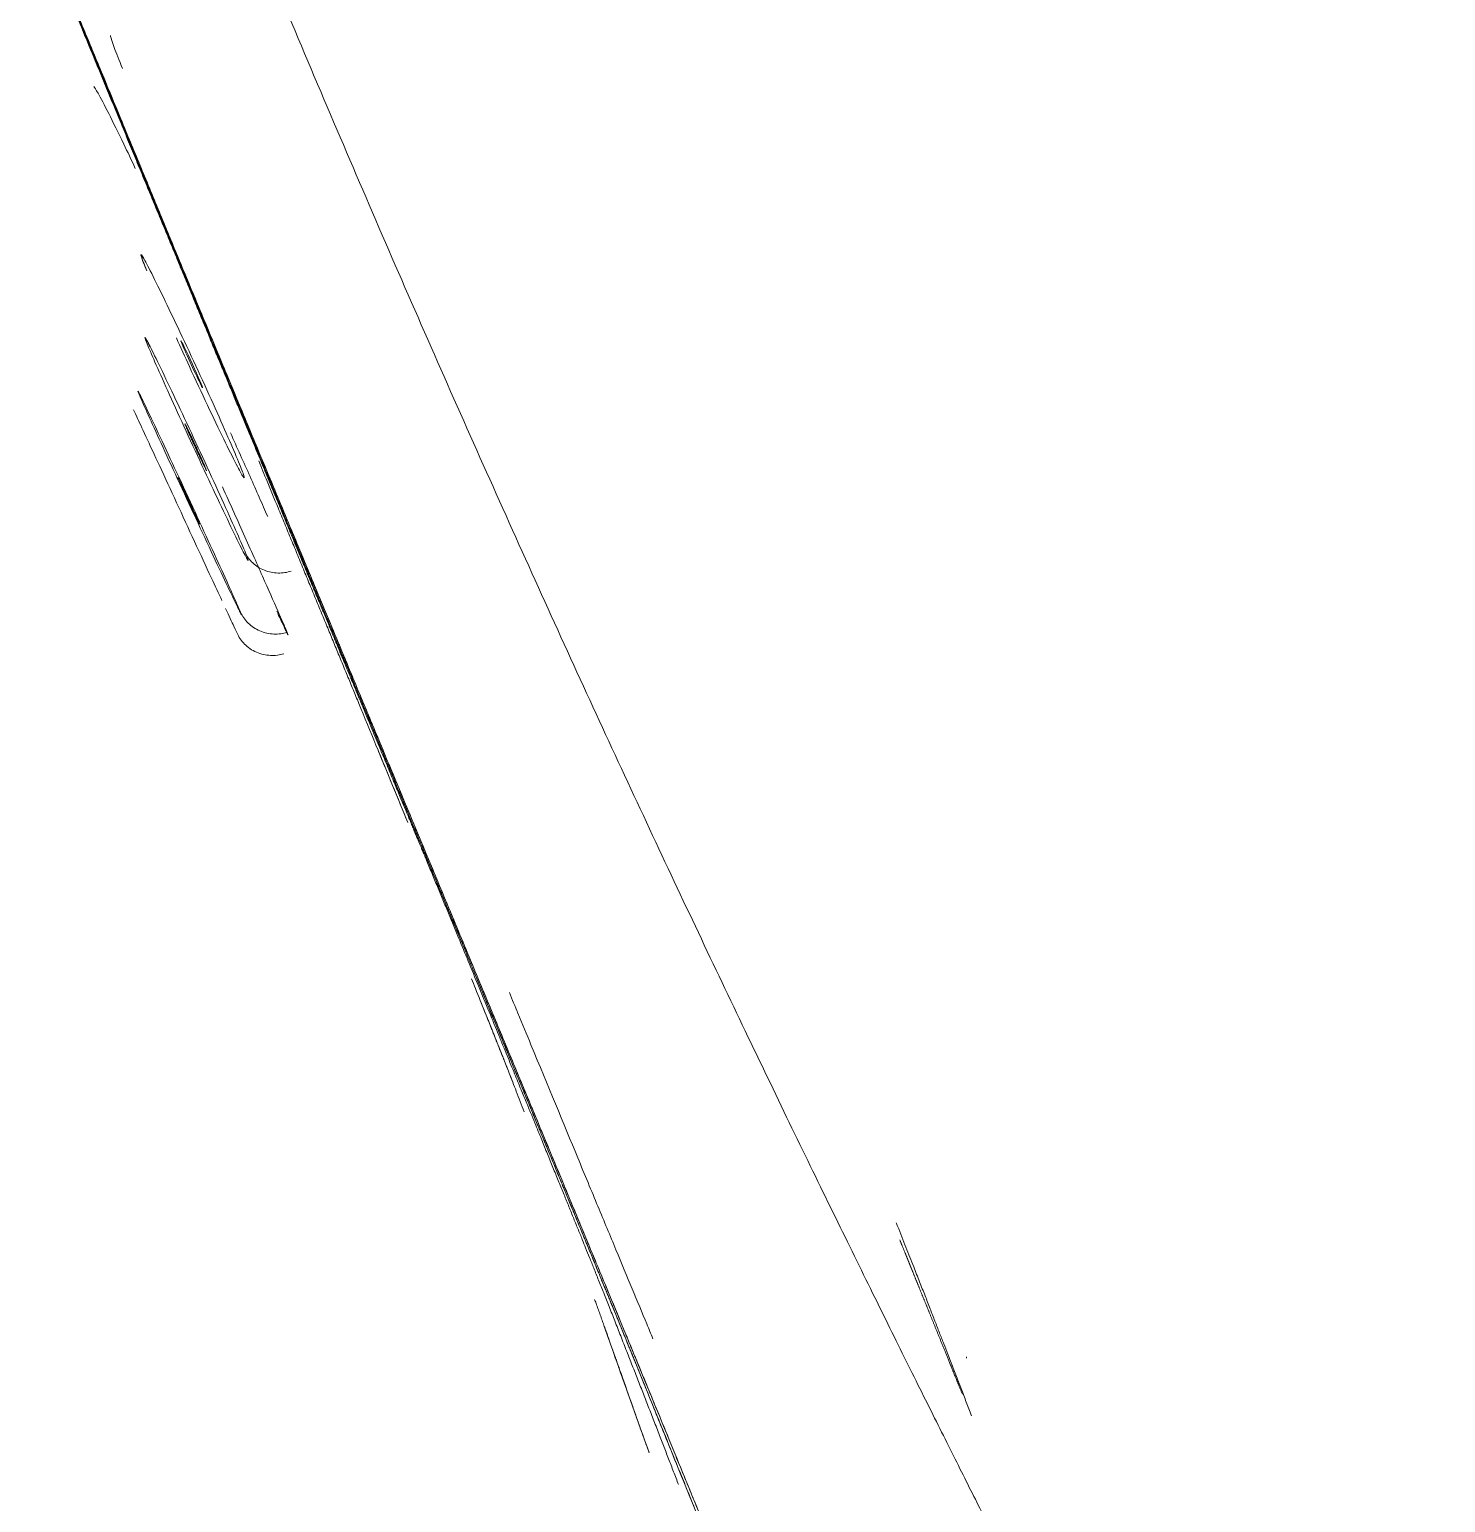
# Model space of a CAD drawing. Header units: millimetres. Extents: x 8883 to 11259, y -10160 to -6800.
# Drawn here: x 10753.53 to 10764.48, y -8430.47 to -8419.08 of the extents above; entities that cross this region are included whole.
import ezdxf

# ---------------------------------------------------------------- set-up
doc = ezdxf.new("R2010")
doc.units = ezdxf.units.MM

msp = doc.modelspace()

# ---------------------------------------------------------------- linework, layer by layer
at = {"linetype": 'Continuous', "lineweight": 18}
msp.add_line((10760.776, -8429.351), (10760.777, -8429.341), dxfattribs=at)
for start_param, end_param in [(0, 3.141593), (3.141593, 6.283185)]:
    msp.add_ellipse((10754.786, -8421.668), major_axis=(-0.084, 0.182), ratio=0.024829, start_param=start_param, end_param=end_param, dxfattribs=at)
for points, knots in [([(10772.479, -8462.471), (10772.254, -8461.109), (10771.885, -8459.071), (10771.316, -8456.374), (10770.847, -8454.367), (10770.331, -8452.378), (10769.766, -8450.414), (10769.149, -8448.482), (10768.483, -8446.591), (10767.773, -8444.751), (10767.03, -8442.976), (10766.271, -8441.28), (10765.518, -8439.685), (10764.918, -8438.459), (10764.466, -8437.554), (10764.145, -8436.916), (10763.843, -8436.321), (10763.563, -8435.771), (10763.305, -8435.267), (10762.991, -8434.654), (10762.653, -8433.995), (10762.322, -8433.35), (10762.047, -8432.813), (10761.806, -8432.34), (10761.575, -8431.887), (10761.328, -8431.402), (10761.088, -8430.927), (10760.86, -8430.473), (10760.667, -8430.089), (10760.45, -8429.654), (10760.205, -8429.162), (10759.933, -8428.609), (10759.632, -8427.996), (10759.306, -8427.323), (10758.957, -8426.596), (10758.589, -8425.822), (10758.207, -8425.007), (10757.815, -8424.16), (10757.417, -8423.286), (10757.015, -8422.391), (10756.611, -8421.479), (10756.208, -8420.554), (10755.808, -8419.62), (10755.41, -8418.677), (10755.147, -8418.044), (10755.016, -8417.726)], [0, 0, 0, 0, 0.0625, 0.09375, 0.125, 0.156251, 0.187501, 0.218751, 0.250001, 0.281251, 0.312501, 0.343751, 0.375001, 0.406251, 0.421876, 0.437501, 0.453126, 0.468752, 0.484377, 0.500002, 0.531252, 0.562502, 0.593752, 0.625002, 0.656252, 0.687502, 0.718752, 0.734377, 0.750002, 0.765628, 0.781253, 0.796878, 0.812503, 0.828128, 0.843753, 0.859378, 0.875003, 0.890628, 0.906253, 0.921878, 0.937503, 0.953128, 0.968753, 0.984378, 1, 1, 1, 1]), ([(10753.531, -8418.075), (10753.569, -8418.167), (10753.606, -8418.258), (10753.681, -8418.441), (10753.719, -8418.532), (10753.832, -8418.806), (10753.907, -8418.988), (10754.132, -8419.533), (10754.282, -8419.895), (10754.579, -8420.615), (10754.727, -8420.972), (10755.021, -8421.68), (10755.166, -8422.031), (10755.31, -8422.377)], [0, 0, 0, 0, 0.0625, 0.0625, 0.125, 0.125, 0.25, 0.25, 0.5, 0.5, 0.75, 0.75, 1, 1, 1, 1]), ([(10753.629, -8418.298), (10753.64, -8418.324), (10753.663, -8418.381), (10753.702, -8418.474), (10753.746, -8418.582), (10753.796, -8418.704), (10753.853, -8418.841), (10753.916, -8418.993), (10753.984, -8419.159), (10754.059, -8419.34), (10754.14, -8419.535), (10754.251, -8419.805), (10754.387, -8420.133), (10754.541, -8420.505), (10754.682, -8420.845), (10754.859, -8421.272), (10755.096, -8421.841), (10755.351, -8422.455), (10755.57, -8422.981), (10755.725, -8423.354), (10755.848, -8423.649), (10755.936, -8423.86), (10756.002, -8424.019), (10756.06, -8424.159), (10756.127, -8424.32), (10756.203, -8424.502), (10756.287, -8424.705), (10756.379, -8424.926), (10756.483, -8425.174), (10756.591, -8425.433), (10756.697, -8425.688), (10756.793, -8425.919), (10756.879, -8426.126), (10756.979, -8426.366), (10757.099, -8426.653), (10757.242, -8426.999), (10757.371, -8427.309), (10757.478, -8427.565), (10757.557, -8427.755), (10757.623, -8427.914), (10757.677, -8428.044), (10757.72, -8428.148), (10757.755, -8428.233), (10757.787, -8428.309), (10757.817, -8428.384), (10757.848, -8428.457), (10757.877, -8428.529), (10757.907, -8428.599), (10757.935, -8428.668), (10757.963, -8428.736), (10757.991, -8428.803), (10758.018, -8428.868), (10758.044, -8428.932), (10758.07, -8428.995), (10758.096, -8429.056), (10758.121, -8429.117), (10758.145, -8429.176), (10758.169, -8429.234), (10758.193, -8429.292), (10758.216, -8429.348), (10758.239, -8429.402), (10758.261, -8429.456), (10758.283, -8429.509), (10758.322, -8429.604), (10758.377, -8429.737), (10758.444, -8429.9), (10758.506, -8430.053), (10758.565, -8430.196), (10758.621, -8430.331), (10758.671, -8430.454), (10758.738, -8430.616), (10758.81, -8430.791), (10758.883, -8430.971), (10758.933, -8431.094), (10758.969, -8431.182), (10758.996, -8431.248), (10759.022, -8431.313), (10759.049, -8431.377), (10759.075, -8431.442), (10759.101, -8431.506), (10759.128, -8431.571), (10759.154, -8431.637), (10759.172, -8431.681), (10759.181, -8431.703)], [0, 0, 0, 0, 0.003376, 0.007393, 0.01205, 0.017348, 0.023287, 0.029866, 0.037086, 0.044947, 0.053448, 0.06259, 0.080195, 0.096495, 0.11149, 0.12518, 0.153172, 0.187622, 0.208342, 0.225651, 0.23955, 0.250038, 0.255677, 0.262412, 0.270242, 0.279169, 0.289193, 0.300315, 0.312537, 0.327129, 0.340674, 0.353171, 0.364618, 0.375013, 0.393612, 0.414429, 0.437454, 0.45224, 0.465273, 0.476556, 0.486089, 0.493874, 0.499913, 0.505858, 0.511803, 0.517748, 0.523692, 0.529636, 0.53558, 0.541524, 0.547468, 0.553412, 0.559356, 0.565299, 0.571242, 0.577185, 0.583127, 0.58907, 0.595012, 0.600955, 0.606897, 0.612838, 0.61878, 0.624721, 0.645579, 0.666443, 0.687312, 0.708187, 0.729069, 0.749958, 0.768581, 0.812453, 0.846984, 0.874957, 0.888843, 0.902731, 0.91662, 0.930512, 0.944405, 0.958301, 0.972199, 0.986098, 1, 1, 1, 1]), ([(10759.181, -8431.703), (10759.177, -8431.694), (10759.168, -8431.67), (10759.149, -8431.624), (10759.123, -8431.559), (10759.088, -8431.474), (10759.047, -8431.374), (10759.003, -8431.265), (10758.958, -8431.156), (10758.915, -8431.05), (10758.853, -8430.898), (10758.788, -8430.74), (10758.717, -8430.565), (10758.66, -8430.427), (10758.583, -8430.238), (10758.484, -8429.998), (10758.364, -8429.705), (10758.244, -8429.415), (10758.124, -8429.124), (10758, -8428.823), (10757.88, -8428.536), (10757.776, -8428.285), (10757.699, -8428.098), (10757.638, -8427.951), (10757.589, -8427.833), (10757.546, -8427.73), (10757.503, -8427.626), (10757.459, -8427.519), (10757.414, -8427.412), (10757.362, -8427.286), (10757.301, -8427.139), (10757.229, -8426.967), (10757.153, -8426.784), (10757.072, -8426.589), (10756.986, -8426.383), (10756.895, -8426.163), (10756.798, -8425.931), (10756.696, -8425.685), (10756.587, -8425.425), (10756.48, -8425.167), (10756.38, -8424.927), (10756.296, -8424.727), (10756.23, -8424.566), (10756.18, -8424.448), (10756.136, -8424.341), (10756.076, -8424.197), (10755.98, -8423.967), (10755.84, -8423.63), (10755.632, -8423.13), (10755.379, -8422.524), (10755.11, -8421.876), (10754.876, -8421.313), (10754.708, -8420.908), (10754.594, -8420.633), (10754.522, -8420.458), (10754.449, -8420.282), (10754.376, -8420.105), (10754.302, -8419.927), (10754.228, -8419.749), (10754.154, -8419.57), (10754.08, -8419.39), (10754.005, -8419.21), (10753.93, -8419.029), (10753.855, -8418.847), (10753.78, -8418.664), (10753.705, -8418.481), (10753.654, -8418.359), (10753.629, -8418.298)], [0, 0, 0, 0, 0.005398, 0.015046, 0.028953, 0.047133, 0.069603, 0.09391, 0.117229, 0.139552, 0.160337, 0.20981, 0.230986, 0.254526, 0.280437, 0.322265, 0.360176, 0.394142, 0.422585, 0.451064, 0.479582, 0.497322, 0.511635, 0.522515, 0.529751, 0.536959, 0.544141, 0.551296, 0.558424, 0.565526, 0.575771, 0.586452, 0.597569, 0.609122, 0.62111, 0.633533, 0.646391, 0.659684, 0.673413, 0.687749, 0.699963, 0.710052, 0.718015, 0.723851, 0.727557, 0.733754, 0.744855, 0.760866, 0.781797, 0.815191, 0.844459, 0.869587, 0.890562, 0.898253, 0.905963, 0.913693, 0.921443, 0.929211, 0.936999, 0.944806, 0.952633, 0.960479, 0.968345, 0.97623, 0.984134, 0.992057, 1, 1, 1, 1]), ([(10753.827, -8418.806), (10753.837, -8418.83), (10753.858, -8418.881), (10753.89, -8418.96), (10753.924, -8419.041), (10753.957, -8419.122), (10753.99, -8419.202), (10754.023, -8419.281), (10754.055, -8419.36), (10754.088, -8419.438), (10754.119, -8419.515), (10754.151, -8419.592), (10754.182, -8419.668), (10754.213, -8419.743), (10754.244, -8419.818), (10754.275, -8419.892), (10754.305, -8419.965), (10754.335, -8420.037), (10754.365, -8420.109), (10754.394, -8420.181), (10754.423, -8420.251), (10754.452, -8420.321), (10754.481, -8420.39), (10754.509, -8420.459), (10754.537, -8420.527), (10754.565, -8420.594), (10754.593, -8420.661), (10754.62, -8420.727), (10754.647, -8420.792), (10754.674, -8420.857), (10754.7, -8420.921), (10754.726, -8420.984), (10754.752, -8421.046), (10754.778, -8421.108), (10754.803, -8421.17), (10754.828, -8421.23), (10754.853, -8421.29), (10754.878, -8421.35), (10754.902, -8421.408), (10754.926, -8421.466), (10754.95, -8421.524), (10754.973, -8421.581), (10754.997, -8421.637), (10755.019, -8421.692), (10755.042, -8421.747), (10755.065, -8421.801), (10755.087, -8421.855), (10755.109, -8421.908), (10755.13, -8421.96), (10755.152, -8422.012), (10755.173, -8422.063), (10755.194, -8422.113), (10755.214, -8422.163), (10755.235, -8422.212), (10755.255, -8422.26), (10755.275, -8422.308), (10755.294, -8422.355), (10755.314, -8422.402), (10755.333, -8422.448), (10755.352, -8422.493), (10755.37, -8422.538), (10755.388, -8422.582), (10755.406, -8422.626), (10755.424, -8422.668), (10755.442, -8422.711), (10755.459, -8422.752), (10755.476, -8422.793), (10755.493, -8422.833), (10755.509, -8422.873), (10755.525, -8422.912), (10755.541, -8422.95), (10755.557, -8422.988), (10755.572, -8423.025), (10755.587, -8423.062), (10755.602, -8423.098), (10755.617, -8423.133), (10755.631, -8423.168), (10755.645, -8423.202), (10755.659, -8423.235), (10755.673, -8423.268), (10755.686, -8423.3), (10755.699, -8423.332), (10755.712, -8423.363), (10755.725, -8423.393), (10755.737, -8423.423), (10755.749, -8423.452), (10755.761, -8423.481), (10755.773, -8423.509), (10755.784, -8423.536), (10755.795, -8423.563), (10755.806, -8423.589), (10755.817, -8423.614), (10755.827, -8423.639), (10755.837, -8423.664), (10755.847, -8423.687), (10755.857, -8423.711), (10755.866, -8423.733), (10755.875, -8423.755), (10755.884, -8423.777), (10755.893, -8423.797), (10755.901, -8423.818), (10755.909, -8423.837), (10755.917, -8423.856), (10755.925, -8423.875), (10755.932, -8423.893), (10755.939, -8423.91), (10755.946, -8423.927), (10755.953, -8423.943), (10755.959, -8423.958), (10755.966, -8423.973), (10755.972, -8423.988), (10755.977, -8424.001), (10755.983, -8424.015), (10755.988, -8424.027), (10755.993, -8424.04), (10755.998, -8424.051), (10756.003, -8424.062), (10756.007, -8424.073), (10756.011, -8424.082), (10756.015, -8424.092), (10756.018, -8424.1), (10756.022, -8424.109), (10756.025, -8424.116), (10756.028, -8424.123), (10756.042, -8424.158), (10756.067, -8424.218), (10756.103, -8424.304), (10756.137, -8424.387), (10756.17, -8424.466), (10756.202, -8424.542), (10756.232, -8424.615), (10756.261, -8424.685), (10756.289, -8424.751), (10756.315, -8424.815), (10756.34, -8424.875), (10756.364, -8424.932), (10756.387, -8424.987), (10756.408, -8425.038), (10756.428, -8425.087), (10756.447, -8425.132), (10756.465, -8425.175), (10756.482, -8425.215), (10756.497, -8425.252), (10756.511, -8425.286), (10756.524, -8425.318), (10756.536, -8425.347), (10756.547, -8425.373), (10756.557, -8425.396), (10756.565, -8425.417), (10756.573, -8425.435), (10756.579, -8425.45), (10756.585, -8425.463), (10756.589, -8425.473), (10756.599, -8425.497), (10756.614, -8425.535), (10756.636, -8425.587), (10756.658, -8425.64), (10756.68, -8425.692), (10756.701, -8425.744), (10756.723, -8425.796), (10756.744, -8425.847), (10756.765, -8425.898), (10756.786, -8425.949), (10756.807, -8426), (10756.828, -8426.051), (10756.867, -8426.145), (10756.926, -8426.288), (10757.005, -8426.48), (10757.084, -8426.67), (10757.158, -8426.85), (10757.223, -8427.009), (10757.281, -8427.149), (10757.331, -8427.272), (10757.375, -8427.379), (10757.413, -8427.47), (10757.444, -8427.547), (10757.47, -8427.61), (10757.493, -8427.666), (10757.514, -8427.718), (10757.536, -8427.772), (10757.558, -8427.825), (10757.579, -8427.877), (10757.6, -8427.928), (10757.62, -8427.978), (10757.64, -8428.027), (10757.66, -8428.076), (10757.679, -8428.123), (10757.698, -8428.17), (10757.717, -8428.216), (10757.735, -8428.262), (10757.753, -8428.306), (10757.771, -8428.35), (10757.789, -8428.393), (10757.809, -8428.443), (10757.833, -8428.504), (10757.863, -8428.578), (10757.897, -8428.661), (10757.933, -8428.753), (10757.973, -8428.852), (10758.015, -8428.957), (10758.059, -8429.068), (10758.104, -8429.183), (10758.149, -8429.298), (10758.193, -8429.41), (10758.236, -8429.52), (10758.279, -8429.63), (10758.322, -8429.74), (10758.365, -8429.852), (10758.401, -8429.943), (10758.428, -8430.015), (10758.448, -8430.066), (10758.468, -8430.117), (10758.487, -8430.167), (10758.507, -8430.217), (10758.526, -8430.267), (10758.54, -8430.304), (10758.548, -8430.324), (10758.55, -8430.328)], [0, 0, 0, 0, 0.004008, 0.008595, 0.013146, 0.017662, 0.022143, 0.026587, 0.030996, 0.03537, 0.039708, 0.044011, 0.048278, 0.05251, 0.056706, 0.060867, 0.064993, 0.069083, 0.073138, 0.077158, 0.081143, 0.085093, 0.089007, 0.092887, 0.096732, 0.100541, 0.104316, 0.108056, 0.111761, 0.115432, 0.119068, 0.122669, 0.126236, 0.129768, 0.133266, 0.13673, 0.140159, 0.143555, 0.146916, 0.150244, 0.153537, 0.156797, 0.160023, 0.163215, 0.166373, 0.169498, 0.172589, 0.175646, 0.17867, 0.18166, 0.184617, 0.187541, 0.19043, 0.193286, 0.196109, 0.198898, 0.201652, 0.204373, 0.20706, 0.209713, 0.212332, 0.214917, 0.217467, 0.219984, 0.222466, 0.224913, 0.227327, 0.229706, 0.23205, 0.23436, 0.236636, 0.238877, 0.241083, 0.243255, 0.245392, 0.247495, 0.249563, 0.251597, 0.253596, 0.25556, 0.257489, 0.259384, 0.261244, 0.26307, 0.264861, 0.266617, 0.268338, 0.270025, 0.271677, 0.273294, 0.274876, 0.276424, 0.277937, 0.279416, 0.28086, 0.282269, 0.283643, 0.284983, 0.286288, 0.287558, 0.288793, 0.289994, 0.291161, 0.292292, 0.293389, 0.294451, 0.295479, 0.296471, 0.29743, 0.298353, 0.299242, 0.300096, 0.300916, 0.301701, 0.302451, 0.303167, 0.303848, 0.304495, 0.305107, 0.305684, 0.306226, 0.306734, 0.307208, 0.307647, 0.308051, 0.313623, 0.319012, 0.324219, 0.329244, 0.334088, 0.33875, 0.343231, 0.347531, 0.35165, 0.355588, 0.359345, 0.362923, 0.36632, 0.369537, 0.372574, 0.375431, 0.378108, 0.380605, 0.382922, 0.38506, 0.387017, 0.388795, 0.390393, 0.39181, 0.393048, 0.394106, 0.394984, 0.395682, 0.396199, 0.399847, 0.403497, 0.40715, 0.410805, 0.414464, 0.418126, 0.421791, 0.425458, 0.429129, 0.432801, 0.436475, 0.44015, 0.453618, 0.468244, 0.484027, 0.498545, 0.511873, 0.52401, 0.534959, 0.544716, 0.553281, 0.560653, 0.566829, 0.571809, 0.577357, 0.582896, 0.588427, 0.593948, 0.59946, 0.604962, 0.610455, 0.615937, 0.621409, 0.62687, 0.632321, 0.63776, 0.643187, 0.648603, 0.654006, 0.659396, 0.667643, 0.677489, 0.688928, 0.701954, 0.716557, 0.732725, 0.750447, 0.769729, 0.790583, 0.810475, 0.831138, 0.852571, 0.874774, 0.897743, 0.921478, 0.932364, 0.943251, 0.954139, 0.965027, 0.975915, 0.986804, 0.997693, 1, 1, 1, 1]), ([(10754.158, -8419.126), (10754.157, -8419.126), (10754.157, -8419.129), (10754.161, -8419.148), (10754.17, -8419.176), (10754.202, -8419.259), (10754.224, -8419.315), (10754.251, -8419.382)], [0, 0, 0, 0, 0.164981, 0.164981, 0.582491, 0.582491, 1, 1, 1, 1]), ([(10754.349, -8420.153), (10754.319, -8420.088), (10754.244, -8419.93), (10754.138, -8419.716), (10754.06, -8419.568), (10754.035, -8419.528), (10754.029, -8419.521)], [0, 0, 0, 0, 0.193059, 0.486505, 0.77995, 1, 1, 1, 1]), ([(10754.438, -8420.945), (10754.416, -8420.891), (10754.388, -8420.819), (10754.393, -8420.815), (10754.408, -8420.839), (10754.412, -8420.845)], [0, 0, 0, 0, 0.444417, 0.888833, 1, 1, 1, 1]), ([(10754.446, -8421.522), (10754.431, -8421.485), (10754.416, -8421.444), (10754.436, -8421.478), (10754.459, -8421.522), (10754.464, -8421.532)], [0, 0, 0, 0, 0.444417, 0.888833, 1, 1, 1, 1]), ([(10754.667, -8421.464), (10754.699, -8421.536), (10754.778, -8421.709), (10754.91, -8421.99), (10755.038, -8422.257), (10755.137, -8422.456), (10755.191, -8422.554), (10755.196, -8422.544), (10755.169, -8422.473), (10755.147, -8422.421)], [0, 0, 0, 0, 0.111093, 0.259244, 0.407395, 0.555546, 0.703698, 0.851849, 1, 1, 1, 1]), ([(10755.019, -8423.493), (10754.994, -8423.441), (10754.93, -8423.303), (10754.808, -8423.04), (10754.667, -8422.735), (10754.534, -8422.447), (10754.426, -8422.214), (10754.353, -8422.056), (10754.337, -8422.022), (10754.336, -8422.021)], [0, 0, 0, 0, 0.111093, 0.259244, 0.407395, 0.555546, 0.703698, 0.851849, 1, 1, 1, 1]), ([(10755.304, -8422.415), (10755.325, -8422.467), (10755.375, -8422.588), (10755.442, -8422.751), (10755.505, -8422.901), (10755.555, -8423.024), (10755.606, -8423.146), (10755.655, -8423.267), (10755.705, -8423.386), (10755.753, -8423.503), (10755.801, -8423.62), (10755.849, -8423.735), (10755.896, -8423.849), (10755.942, -8423.961), (10755.988, -8424.072), (10756.033, -8424.181), (10756.153, -8424.473), (10756.296, -8424.82), (10756.418, -8425.117), (10756.456, -8425.21)], [0, 0, 0, 0, 0.052133, 0.120438, 0.16209, 0.203542, 0.244796, 0.285855, 0.326721, 0.367393, 0.407875, 0.448169, 0.488275, 0.528196, 0.567935, 0.607494, 0.646877, 0.887026, 1, 1, 1, 1]), ([(10755.31, -8422.377), (10755.317, -8422.394), (10755.332, -8422.43), (10755.354, -8422.484), (10755.378, -8422.54), (10755.402, -8422.598), (10755.427, -8422.659), (10755.453, -8422.722), (10755.48, -8422.787), (10755.508, -8422.855), (10755.537, -8422.924), (10755.567, -8422.996), (10755.598, -8423.07), (10755.629, -8423.146), (10755.662, -8423.224), (10755.695, -8423.304), (10755.73, -8423.387), (10755.765, -8423.471), (10755.801, -8423.557), (10755.837, -8423.646), (10755.875, -8423.736), (10755.913, -8423.828), (10755.952, -8423.922), (10755.992, -8424.018), (10756.033, -8424.116), (10756.103, -8424.285), (10756.199, -8424.515), (10756.316, -8424.798), (10756.424, -8425.057), (10756.523, -8425.294), (10756.612, -8425.509), (10756.709, -8425.742), (10756.823, -8426.016), (10756.957, -8426.338), (10757.077, -8426.628), (10757.176, -8426.866), (10757.25, -8427.044), (10757.314, -8427.198), (10757.362, -8427.313), (10757.399, -8427.401), (10757.428, -8427.473), (10757.461, -8427.552), (10757.496, -8427.637), (10757.544, -8427.752), (10757.598, -8427.883), (10757.653, -8428.016), (10757.696, -8428.12), (10757.74, -8428.226), (10757.786, -8428.337), (10757.836, -8428.458), (10757.875, -8428.552), (10757.905, -8428.625), (10757.927, -8428.679), (10757.949, -8428.733), (10757.971, -8428.785), (10757.988, -8428.827), (10758.007, -8428.873), (10758.033, -8428.937), (10758.056, -8428.992), (10758.07, -8429.026)], [0, 0, 0, 0, 0.00597, 0.012214, 0.018734, 0.025528, 0.032596, 0.039939, 0.047556, 0.055448, 0.063613, 0.072051, 0.080763, 0.089749, 0.099007, 0.108539, 0.118343, 0.12842, 0.138769, 0.14939, 0.160283, 0.171449, 0.182886, 0.194594, 0.206573, 0.218823, 0.256993, 0.292743, 0.326079, 0.357009, 0.385534, 0.411661, 0.451732, 0.498771, 0.548647, 0.57961, 0.607639, 0.632419, 0.653961, 0.664767, 0.676951, 0.690511, 0.705444, 0.721749, 0.751628, 0.776573, 0.796596, 0.811709, 0.838991, 0.864429, 0.888028, 0.900697, 0.913314, 0.925879, 0.938392, 0.950855, 0.956636, 0.97302, 1, 1, 1, 1]), ([(10758.07, -8429.026), (10758.067, -8429.019), (10758.06, -8429.003), (10758.05, -8428.978), (10758.039, -8428.952), (10758.027, -8428.923), (10758.015, -8428.892), (10758.001, -8428.859), (10757.987, -8428.824), (10757.971, -8428.787), (10757.955, -8428.747), (10757.938, -8428.704), (10757.919, -8428.659), (10757.9, -8428.612), (10757.879, -8428.561), (10757.841, -8428.471), (10757.789, -8428.343), (10757.723, -8428.182), (10757.662, -8428.035), (10757.597, -8427.879), (10757.521, -8427.695), (10757.424, -8427.46), (10757.317, -8427.203), (10757.212, -8426.948), (10757.119, -8426.725), (10757.041, -8426.538), (10756.977, -8426.384), (10756.922, -8426.25), (10756.869, -8426.124), (10756.816, -8425.995), (10756.761, -8425.865), (10756.707, -8425.734), (10756.651, -8425.601), (10756.599, -8425.475), (10756.538, -8425.329), (10756.456, -8425.132), (10756.335, -8424.842), (10756.234, -8424.598), (10756.165, -8424.433), (10756.143, -8424.38), (10756.12, -8424.325), (10756.096, -8424.267), (10756.071, -8424.207), (10756.045, -8424.144), (10756.018, -8424.079), (10755.99, -8424.012), (10755.961, -8423.942), (10755.931, -8423.87), (10755.9, -8423.795), (10755.868, -8423.718), (10755.834, -8423.639), (10755.8, -8423.557), (10755.765, -8423.472), (10755.729, -8423.385), (10755.692, -8423.296), (10755.654, -8423.204), (10755.614, -8423.109), (10755.574, -8423.012), (10755.532, -8422.912), (10755.49, -8422.81), (10755.447, -8422.706), (10755.402, -8422.598), (10755.356, -8422.489), (10755.326, -8422.415), (10755.31, -8422.377)], [0, 0, 0, 0, 0.005955, 0.01237, 0.019246, 0.026582, 0.034379, 0.042636, 0.051353, 0.06053, 0.070166, 0.080261, 0.090815, 0.101826, 0.113294, 0.125219, 0.162764, 0.196111, 0.225275, 0.250269, 0.286121, 0.327685, 0.375005, 0.415841, 0.450279, 0.478281, 0.499832, 0.517733, 0.535614, 0.553474, 0.571314, 0.589137, 0.606947, 0.624746, 0.638951, 0.664495, 0.701389, 0.749662, 0.755936, 0.762478, 0.769289, 0.776368, 0.783717, 0.791334, 0.79922, 0.807376, 0.8158, 0.824494, 0.833457, 0.842689, 0.852189, 0.861959, 0.871997, 0.882304, 0.892879, 0.903721, 0.91483, 0.926206, 0.937847, 0.949753, 0.961922, 0.974354, 0.987047, 1, 1, 1, 1]), ([(10755.201, -8423.125), (10755.214, -8423.153), (10755.252, -8423.208), (10755.329, -8423.257), (10755.399, -8423.278), (10755.453, -8423.283), (10755.507, -8423.28), (10755.54, -8423.272), (10755.555, -8423.267)], [0, 0, 0, 0, 0.250141, 0.500283, 0.625353, 0.750424, 0.875494, 1, 1, 1, 1]), ([(10755.048, -8423.556), (10755.074, -8423.614), (10755.12, -8423.712), (10755.135, -8423.745), (10755.136, -8423.746)], [0, 0, 0, 0, 0.479307, 1, 1, 1, 1]), ([(10755.163, -8423.585), (10755.177, -8423.614), (10755.216, -8423.672), (10755.294, -8423.725), (10755.366, -8423.748), (10755.421, -8423.755), (10755.474, -8423.753), (10755.507, -8423.745), (10755.523, -8423.74)], [0, 0, 0, 0, 0.2501, 0.5002, 0.62525, 0.7503, 0.87535, 1, 1, 1, 1]), ([(10755.136, -8423.746), (10755.149, -8423.776), (10755.179, -8423.82), (10755.236, -8423.868), (10755.286, -8423.896), (10755.34, -8423.913), (10755.413, -8423.923), (10755.466, -8423.916), (10755.497, -8423.906)], [0, 0, 0, 0, 0.249964, 0.375037, 0.50011, 0.625183, 0.750256, 1, 1, 1, 1]), ([(10756.444, -8425.181), (10756.444, -8425.181), (10756.376, -8425.014), (10756.304, -8424.84), (10756.231, -8424.662)], [0, 0, 0, 0, 0.000501, 1, 1, 1, 1]), ([(10757.263, -8427.204), (10757.219, -8427.093), (10757.173, -8426.976), (10757.078, -8426.738), (10757.03, -8426.619), (10756.969, -8426.469), (10756.959, -8426.443), (10756.949, -8426.418)], [0, 0, 0, 0, 0.481169, 0.481169, 0.914069, 0.914069, 1, 1, 1, 1]), ([(10758.352, -8429.201), (10758.336, -8429.164), (10758.321, -8429.126), (10758.269, -8429.001), (10758.231, -8428.911), (10758.152, -8428.72), (10758.068, -8428.519), (10757.975, -8428.295), (10757.877, -8428.059), (10757.825, -8427.934), (10757.661, -8427.538), (10757.541, -8427.247), (10757.376, -8426.849), (10757.342, -8426.768), (10757.286, -8426.632), (10757.264, -8426.579), (10757.242, -8426.525)], [0, 0, 0, 0, 0.061928, 0.061928, 0.199546, 0.199546, 0.337164, 0.474782, 0.474782, 0.612399, 0.612399, 0.887635, 0.887635, 0.956444, 0.956444, 1, 1, 1, 1]), ([(10757.024, -8426.605), (10757.035, -8426.631), (10757.048, -8426.665), (10757.065, -8426.706), (10757.074, -8426.73), (10757.085, -8426.756), (10757.096, -8426.785), (10757.108, -8426.815), (10757.121, -8426.847), (10757.134, -8426.88), (10757.148, -8426.916), (10757.163, -8426.953), (10757.178, -8426.991), (10757.205, -8427.057), (10757.244, -8427.158), (10757.299, -8427.297), (10757.337, -8427.395), (10757.357, -8427.447)], [0, 0, 0, 0, 0.07767, 0.100709, 0.126229, 0.154232, 0.184723, 0.217704, 0.253179, 0.291151, 0.331622, 0.374596, 0.420075, 0.468063, 0.610301, 0.787613, 1, 1, 1, 1]), ([(10760.234, -8428.305), (10760.237, -8428.314), (10760.263, -8428.379), (10760.309, -8428.495), (10760.365, -8428.637), (10760.413, -8428.761), (10760.456, -8428.868), (10760.495, -8428.969), (10760.532, -8429.064), (10760.567, -8429.154), (10760.6, -8429.239), (10760.628, -8429.312), (10760.652, -8429.375), (10760.673, -8429.428), (10760.693, -8429.481), (10760.714, -8429.534), (10760.734, -8429.587), (10760.755, -8429.639), (10760.775, -8429.692), (10760.795, -8429.744), (10760.809, -8429.779), (10760.816, -8429.797), (10760.816, -8429.797)], [0, 0, 0, 0, 0.013873, 0.103673, 0.192567, 0.263938, 0.333089, 0.400029, 0.464762, 0.52729, 0.587611, 0.645725, 0.685058, 0.724395, 0.763737, 0.803081, 0.842427, 0.881774, 0.921123, 0.960471, 0.999818, 1, 1, 1, 1]), ([(10760.745, -8429.631), (10760.744, -8429.627), (10760.742, -8429.624), (10760.738, -8429.613), (10760.735, -8429.606), (10760.73, -8429.593), (10760.727, -8429.586), (10760.722, -8429.574), (10760.719, -8429.568), (10760.715, -8429.556), (10760.712, -8429.55), (10760.707, -8429.538), (10760.705, -8429.532), (10760.7, -8429.52), (10760.698, -8429.514), (10760.693, -8429.502), (10760.691, -8429.496), (10760.686, -8429.485), (10760.684, -8429.48), (10760.68, -8429.469), (10760.677, -8429.464), (10760.673, -8429.453), (10760.671, -8429.448), (10760.667, -8429.438), (10760.665, -8429.433), (10760.661, -8429.423), (10760.659, -8429.418), (10760.655, -8429.409), (10760.653, -8429.404), (10760.649, -8429.395), (10760.647, -8429.39), (10760.644, -8429.381), (10760.642, -8429.376), (10760.638, -8429.367), (10760.636, -8429.362), (10760.633, -8429.354), (10760.631, -8429.349), (10760.627, -8429.34), (10760.626, -8429.336), (10760.622, -8429.327), (10760.62, -8429.323), (10760.617, -8429.314), (10760.615, -8429.31), (10760.612, -8429.302), (10760.61, -8429.298), (10760.607, -8429.289), (10760.605, -8429.285), (10760.602, -8429.277), (10760.6, -8429.273), (10760.597, -8429.265), (10760.595, -8429.261), (10760.592, -8429.253), (10760.59, -8429.249), (10760.587, -8429.241), (10760.585, -8429.237), (10760.582, -8429.229), (10760.581, -8429.225), (10760.577, -8429.217), (10760.576, -8429.213), (10760.573, -8429.205), (10760.571, -8429.202), (10760.568, -8429.194), (10760.566, -8429.19), (10760.563, -8429.183), (10760.562, -8429.179), (10760.559, -8429.171), (10760.557, -8429.167), (10760.554, -8429.16), (10760.553, -8429.156), (10760.55, -8429.149), (10760.548, -8429.145), (10760.545, -8429.138), (10760.544, -8429.134), (10760.541, -8429.127), (10760.539, -8429.123), (10760.536, -8429.116), (10760.535, -8429.112), (10760.532, -8429.105), (10760.53, -8429.101), (10760.527, -8429.094), (10760.526, -8429.09), (10760.523, -8429.083), (10760.522, -8429.08), (10760.519, -8429.073), (10760.517, -8429.069), (10760.515, -8429.062), (10760.513, -8429.059), (10760.51, -8429.052), (10760.509, -8429.048), (10760.506, -8429.041), (10760.505, -8429.038), (10760.502, -8429.031), (10760.501, -8429.028), (10760.498, -8429.021), (10760.496, -8429.018), (10760.494, -8429.011), (10760.492, -8429.008), (10760.49, -8429.001), (10760.488, -8428.998), (10760.486, -8428.991), (10760.484, -8428.988), (10760.482, -8428.981), (10760.48, -8428.978), (10760.478, -8428.972), (10760.476, -8428.968), (10760.474, -8428.962), (10760.473, -8428.959), (10760.47, -8428.952), (10760.469, -8428.949), (10760.466, -8428.943), (10760.465, -8428.94), (10760.462, -8428.933), (10760.461, -8428.93), (10760.458, -8428.924), (10760.457, -8428.921), (10760.455, -8428.914), (10760.453, -8428.911), (10760.451, -8428.905), (10760.449, -8428.902), (10760.447, -8428.896), (10760.446, -8428.893), (10760.443, -8428.886), (10760.442, -8428.883), (10760.439, -8428.877), (10760.438, -8428.874), (10760.436, -8428.868), (10760.434, -8428.865), (10760.432, -8428.859), (10760.431, -8428.856), (10760.428, -8428.85), (10760.427, -8428.847), (10760.425, -8428.841), (10760.423, -8428.838), (10760.421, -8428.832), (10760.42, -8428.829), (10760.417, -8428.823), (10760.416, -8428.82), (10760.414, -8428.814), (10760.412, -8428.811), (10760.41, -8428.805), (10760.409, -8428.802), (10760.406, -8428.796), (10760.405, -8428.793), (10760.403, -8428.787), (10760.402, -8428.784), (10760.399, -8428.778), (10760.398, -8428.775), (10760.396, -8428.769), (10760.394, -8428.766), (10760.392, -8428.76), (10760.391, -8428.757), (10760.388, -8428.751), (10760.387, -8428.749), (10760.385, -8428.743), (10760.384, -8428.74), (10760.381, -8428.734), (10760.38, -8428.731), (10760.378, -8428.725), (10760.377, -8428.722), (10760.374, -8428.716), (10760.373, -8428.714), (10760.371, -8428.708), (10760.369, -8428.705), (10760.367, -8428.699), (10760.366, -8428.696), (10760.364, -8428.69), (10760.362, -8428.688), (10760.36, -8428.682), (10760.359, -8428.679), (10760.357, -8428.673), (10760.355, -8428.67), (10760.353, -8428.665), (10760.352, -8428.662), (10760.35, -8428.656), (10760.348, -8428.653), (10760.346, -8428.647), (10760.345, -8428.644), (10760.343, -8428.639), (10760.341, -8428.636), (10760.339, -8428.63), (10760.338, -8428.627), (10760.336, -8428.622), (10760.334, -8428.619), (10760.332, -8428.613), (10760.331, -8428.61), (10760.329, -8428.605), (10760.328, -8428.602), (10760.325, -8428.596), (10760.324, -8428.593), (10760.322, -8428.588), (10760.321, -8428.585), (10760.318, -8428.579), (10760.317, -8428.576), (10760.315, -8428.571), (10760.314, -8428.568), (10760.311, -8428.562), (10760.31, -8428.559), (10760.308, -8428.554), (10760.307, -8428.551), (10760.305, -8428.545), (10760.303, -8428.542), (10760.301, -8428.537), (10760.3, -8428.534), (10760.298, -8428.528), (10760.296, -8428.525), (10760.294, -8428.52), (10760.293, -8428.517), (10760.291, -8428.511), (10760.29, -8428.508), (10760.287, -8428.503), (10760.286, -8428.5), (10760.284, -8428.494), (10760.283, -8428.492), (10760.28, -8428.486), (10760.279, -8428.483), (10760.277, -8428.477), (10760.276, -8428.475), (10760.274, -8428.469), (10760.272, -8428.466), (10760.27, -8428.461), (10760.269, -8428.458), (10760.267, -8428.452), (10760.266, -8428.449), (10760.263, -8428.444), (10760.262, -8428.441), (10760.261, -8428.438)], [0, 0, 0, 0, 0.010109, 0.010109, 0.029627, 0.029627, 0.047772, 0.047772, 0.064858, 0.064858, 0.081092, 0.081092, 0.098276, 0.098276, 0.114669, 0.114669, 0.130367, 0.130367, 0.145477, 0.145477, 0.160081, 0.160081, 0.174243, 0.174243, 0.188011, 0.188011, 0.201428, 0.201428, 0.214526, 0.214526, 0.227336, 0.227336, 0.239881, 0.239881, 0.252181, 0.252181, 0.264256, 0.264256, 0.276121, 0.276121, 0.28779, 0.28779, 0.299276, 0.299276, 0.310589, 0.310589, 0.32174, 0.32174, 0.332737, 0.332737, 0.343589, 0.343589, 0.354304, 0.354304, 0.364887, 0.364887, 0.375346, 0.375346, 0.385685, 0.385685, 0.395911, 0.395911, 0.406028, 0.406028, 0.41604, 0.41604, 0.425952, 0.425952, 0.435768, 0.435768, 0.445491, 0.445491, 0.455125, 0.455125, 0.464673, 0.464673, 0.474138, 0.474138, 0.483522, 0.483522, 0.492829, 0.492829, 0.502029, 0.502029, 0.511106, 0.511106, 0.520068, 0.520068, 0.52892, 0.52892, 0.537666, 0.537666, 0.546313, 0.546313, 0.554864, 0.554864, 0.563324, 0.563324, 0.571696, 0.571696, 0.579984, 0.579984, 0.588191, 0.588191, 0.596321, 0.596321, 0.604376, 0.604376, 0.612358, 0.612358, 0.620272, 0.620272, 0.628118, 0.628118, 0.635899, 0.635899, 0.643617, 0.643617, 0.651274, 0.651274, 0.658873, 0.658873, 0.666415, 0.666415, 0.673901, 0.673901, 0.681333, 0.681333, 0.688713, 0.688713, 0.696042, 0.696042, 0.703322, 0.703322, 0.710553, 0.710553, 0.717738, 0.717738, 0.724877, 0.724877, 0.731972, 0.731972, 0.739023, 0.739023, 0.746032, 0.746032, 0.752999, 0.752999, 0.759926, 0.759926, 0.766814, 0.766814, 0.773663, 0.773663, 0.780475, 0.780475, 0.78725, 0.78725, 0.793988, 0.793988, 0.800692, 0.800692, 0.807361, 0.807361, 0.813996, 0.813996, 0.820597, 0.820597, 0.827167, 0.827167, 0.833705, 0.833705, 0.840211, 0.840211, 0.846687, 0.846687, 0.853133, 0.853133, 0.859549, 0.859549, 0.865936, 0.865936, 0.872295, 0.872295, 0.878626, 0.878626, 0.88493, 0.88493, 0.891207, 0.891207, 0.897457, 0.897457, 0.903682, 0.903682, 0.90988, 0.90988, 0.916054, 0.916054, 0.922203, 0.922203, 0.928328, 0.928328, 0.934428, 0.934428, 0.940506, 0.940506, 0.94656, 0.94656, 0.952591, 0.952591, 0.9586, 0.9586, 0.964586, 0.964586, 0.970551, 0.970551, 0.976495, 0.976495, 0.982417, 0.982417, 0.988318, 0.988318, 0.994199, 0.994199, 1, 1, 1, 1]), ([(10757.901, -8428.897), (10757.903, -8428.901), (10757.909, -8428.919), (10757.92, -8428.949), (10757.934, -8428.988), (10757.948, -8429.028), (10757.962, -8429.067), (10757.976, -8429.106), (10757.99, -8429.145), (10758.004, -8429.184), (10758.017, -8429.223), (10758.031, -8429.262), (10758.045, -8429.3), (10758.059, -8429.339), (10758.073, -8429.378), (10758.086, -8429.418), (10758.103, -8429.463), (10758.121, -8429.515), (10758.141, -8429.573), (10758.161, -8429.629), (10758.181, -8429.684), (10758.2, -8429.738), (10758.218, -8429.791), (10758.237, -8429.842), (10758.254, -8429.893), (10758.272, -8429.942), (10758.289, -8429.99), (10758.306, -8430.037), (10758.318, -8430.069), (10758.323, -8430.084)], [0, 0, 0, 0, 0.010883, 0.044378, 0.077894, 0.111433, 0.144993, 0.178575, 0.212178, 0.245803, 0.279449, 0.313116, 0.346804, 0.380513, 0.414242, 0.447992, 0.481762, 0.532726, 0.58225, 0.630342, 0.677011, 0.722262, 0.766106, 0.808548, 0.849596, 0.889259, 0.927542, 0.964454, 1, 1, 1, 1]), ([(10758.07, -8429.026), (10758.072, -8429.031), (10758.076, -8429.043), (10758.084, -8429.061), (10758.092, -8429.08), (10758.101, -8429.102), (10758.11, -8429.125), (10758.12, -8429.149), (10758.131, -8429.176), (10758.142, -8429.204), (10758.154, -8429.233), (10758.167, -8429.264), (10758.18, -8429.296), (10758.194, -8429.33), (10758.208, -8429.365), (10758.223, -8429.401), (10758.238, -8429.439), (10758.262, -8429.497), (10758.292, -8429.572), (10758.327, -8429.658), (10758.358, -8429.733), (10758.385, -8429.799), (10758.428, -8429.906), (10758.486, -8430.049), (10758.555, -8430.219), (10758.616, -8430.368), (10758.675, -8430.514), (10758.736, -8430.663), (10758.8, -8430.817), (10758.864, -8430.971), (10758.915, -8431.093), (10758.954, -8431.184), (10758.98, -8431.243), (10759.005, -8431.302), (10759.03, -8431.361), (10759.055, -8431.419), (10759.081, -8431.476), (10759.106, -8431.533), (10759.131, -8431.59), (10759.156, -8431.646), (10759.173, -8431.684), (10759.181, -8431.703)], [0, 0, 0, 0, 0.00403, 0.008568, 0.013614, 0.019168, 0.025231, 0.031801, 0.038878, 0.046464, 0.054556, 0.063155, 0.072261, 0.081874, 0.091992, 0.102617, 0.113747, 0.125382, 0.155797, 0.183467, 0.208396, 0.23059, 0.250054, 0.320453, 0.38554, 0.445348, 0.499904, 0.565755, 0.631263, 0.696461, 0.761388, 0.786984, 0.812188, 0.837001, 0.861428, 0.88547, 0.90913, 0.93241, 0.955314, 0.977843, 1, 1, 1, 1]), ([(10759.181, -8431.703), (10759.082, -8431.484), (10758.994, -8431.283), (10758.828, -8430.89), (10758.749, -8430.699), (10758.627, -8430.398), (10758.585, -8430.295), (10758.498, -8430.081), (10758.453, -8429.97), (10758.357, -8429.733), (10758.307, -8429.607), (10758.223, -8429.403), (10758.194, -8429.332), (10758.134, -8429.184), (10758.103, -8429.107), (10758.07, -8429.026)], [0, 0, 0, 0, 0.25, 0.25, 0.5, 0.5, 0.625, 0.625, 0.75, 0.75, 0.875, 0.875, 0.9375, 0.9375, 1, 1, 1, 1]), ([(10758.323, -8430.084), (10758.232, -8429.832), (10758.12, -8429.516), (10758.012, -8429.209), (10757.981, -8429.123)], [0, 0, 0, 0, 0.721566, 1, 1, 1, 1])]:
    msp.add_open_spline(points, degree=3, knots=knots, dxfattribs=at)
for points in [[(10755.31, -8422.377), (10754.729, -8420.979), (10754.132, -8419.536), (10753.531, -8418.075)], [(10755.147, -8422.421), (10755.126, -8422.369), (10755.072, -8422.243), (10754.954, -8421.977), (10754.819, -8421.682), (10754.675, -8421.375), (10754.547, -8421.109), (10754.448, -8420.91), (10754.394, -8420.812), (10754.389, -8420.822), (10754.417, -8420.893), (10754.438, -8420.945)], [(10755.201, -8423.125), (10755.186, -8423.088), (10755.143, -8422.988), (10755.037, -8422.751), (10754.908, -8422.469), (10754.764, -8422.157), (10754.628, -8421.868), (10754.514, -8421.631), (10754.442, -8421.487), (10754.416, -8421.445), (10754.431, -8421.485), (10754.446, -8421.522)], [(10754.446, -8421.522), (10754.462, -8421.56), (10754.505, -8421.66), (10754.611, -8421.897), (10754.739, -8422.179), (10754.884, -8422.491), (10755.02, -8422.78), (10755.133, -8423.016), (10755.206, -8423.161), (10755.231, -8423.203), (10755.216, -8423.163), (10755.201, -8423.125)], [(10755.163, -8423.585), (10755.155, -8423.565), (10755.125, -8423.497), (10755.036, -8423.299), (10754.917, -8423.04), (10754.776, -8422.733), (10754.634, -8422.428), (10754.507, -8422.157), (10754.416, -8421.966), (10754.368, -8421.868), (10754.368, -8421.873), (10754.376, -8421.893)], [(10754.376, -8421.893), (10754.384, -8421.913), (10754.414, -8421.98), (10754.503, -8422.178), (10754.622, -8422.438), (10754.764, -8422.745), (10754.905, -8423.049), (10755.032, -8423.32), (10755.123, -8423.511), (10755.172, -8423.609), (10755.171, -8423.604), (10755.163, -8423.585)]]:
    msp.add_open_spline(points, degree=3, dxfattribs=at)
for points, weights, knots in [([(10754.901, -8422.491), (10754.9, -8422.491), (10754.848, -8422.384), (10754.777, -8422.232), (10754.732, -8422.128), (10754.733, -8422.128)], [1, 0.922369618366, 0.922369618366, 0.922369618366, 0.922369618366, 0.993816169341], [0, 0, 0, 0.252567, 0.505134, 0.757701, 1, 1, 1]), ([(10754.733, -8422.128), (10754.736, -8422.126), (10754.82, -8422.308), (10754.904, -8422.489), (10754.901, -8422.491)], [1, 0.707107259889, 1, 0.707106781187, 1], [0, 0, 0, 0.5, 0.5, 1, 1, 1]), ([(10754.679, -8422.542), (10754.679, -8422.542), (10754.73, -8422.65), (10754.801, -8422.802), (10754.847, -8422.905), (10754.847, -8422.905)], [0.997014216091, 0.922369618366, 0.922369618366, 0.922369618366, 0.922369618366, 0.993816414918], [0, 0, 0, 0.252567, 0.505134, 0.757701, 1, 1, 1])]:
    msp.add_rational_spline(points, weights, degree=2, knots=knots, dxfattribs=at)
at = {"linetype": 'Continuous', "lineweight": 13}
for points, knots in [([(10755.373, -8422.844), (10755.373, -8422.844), (10755.352, -8422.797), (10755.33, -8422.747), (10755.284, -8422.644), (10755.261, -8422.591), (10755.188, -8422.427), (10755.136, -8422.313), (10755.085, -8422.198)], [0, 0, 0, 0, 0.000001, 0.25, 0.25, 0.5, 0.5, 1, 1, 1, 1]), ([(10755.523, -8423.74), (10755.502, -8423.69), (10755.439, -8423.546), (10755.327, -8423.293), (10755.303, -8423.239), (10755.252, -8423.125), (10755.225, -8423.064), (10755.142, -8422.879), (10755.083, -8422.747), (10755.023, -8422.616)], [0, 0, 0, 0, 0.5, 0.5, 0.625, 0.625, 0.75, 0.75, 1, 1, 1, 1]), ([(10755.443, -8423.576), (10755.453, -8423.599), (10755.482, -8423.661), (10755.53, -8423.763), (10755.536, -8423.772), (10755.523, -8423.74)], [0, 0, 0, 0, 0.142857, 0.428571, 1, 1, 1, 1])]:
    msp.add_open_spline(points, degree=3, knots=knots, dxfattribs=at)
at = {"linetype": 'Continuous', "lineweight": 18}
msp.add_rational_spline([(10754.847, -8422.905), (10754.846, -8422.906), (10754.796, -8422.8), (10754.726, -8422.649), (10754.678, -8422.543), (10754.679, -8422.542)], [1, 0.923879394586, 0.923879394586, 0.923879394586, 0.923879394586, 1], degree=2, dxfattribs=at)

doc.saveas('drawing.dxf')
